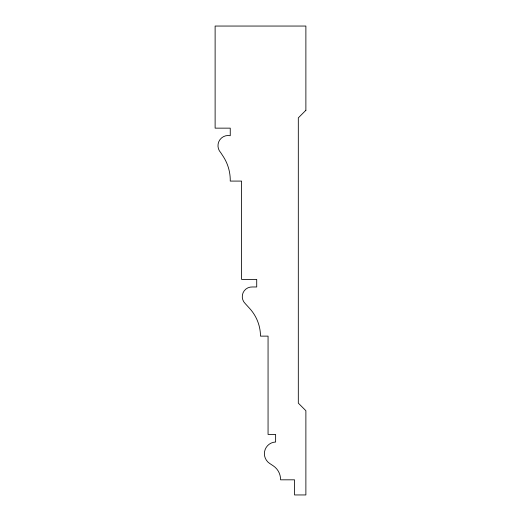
<?xml version="1.0" encoding="UTF-8"?>
<svg xmlns="http://www.w3.org/2000/svg" width="521" height="521" viewBox="0 0 521 521"><rect width="100%" height="100%" fill="white"/><g stroke="black" fill="none" stroke-linecap="round" stroke-linejoin="round"><path stroke-width="0.78" d="M305.879 110.296L298.312 117.863L298.312 403.137L305.879 410.704L305.879 494.95L294.534 494.95L294.534 479.821L280.572 479.821A16.477 16.477 0 0 0 273.18 465.774L269.618 463.416A11.677 11.677 0 0 1 275.629 442.01L275.629 434.449L268.061 434.449L268.061 336.13L260.5 336.13A41.419 41.419 0 0 0 249.754 308.562L245.202 303.561A9.665 9.665 0 0 1 252.425 286.973L256.716 286.973L256.716 279.406L241.594 279.406L241.594 181.087L230.249 181.087A43.79 43.79 0 0 0 223.6 157.042L220.735 152.653A10.186 10.186 0 0 1 230.249 135.714L230.249 128.146L215.121 128.146L215.121 26.05L305.879 26.05L305.879 110.296"/></g></svg>
